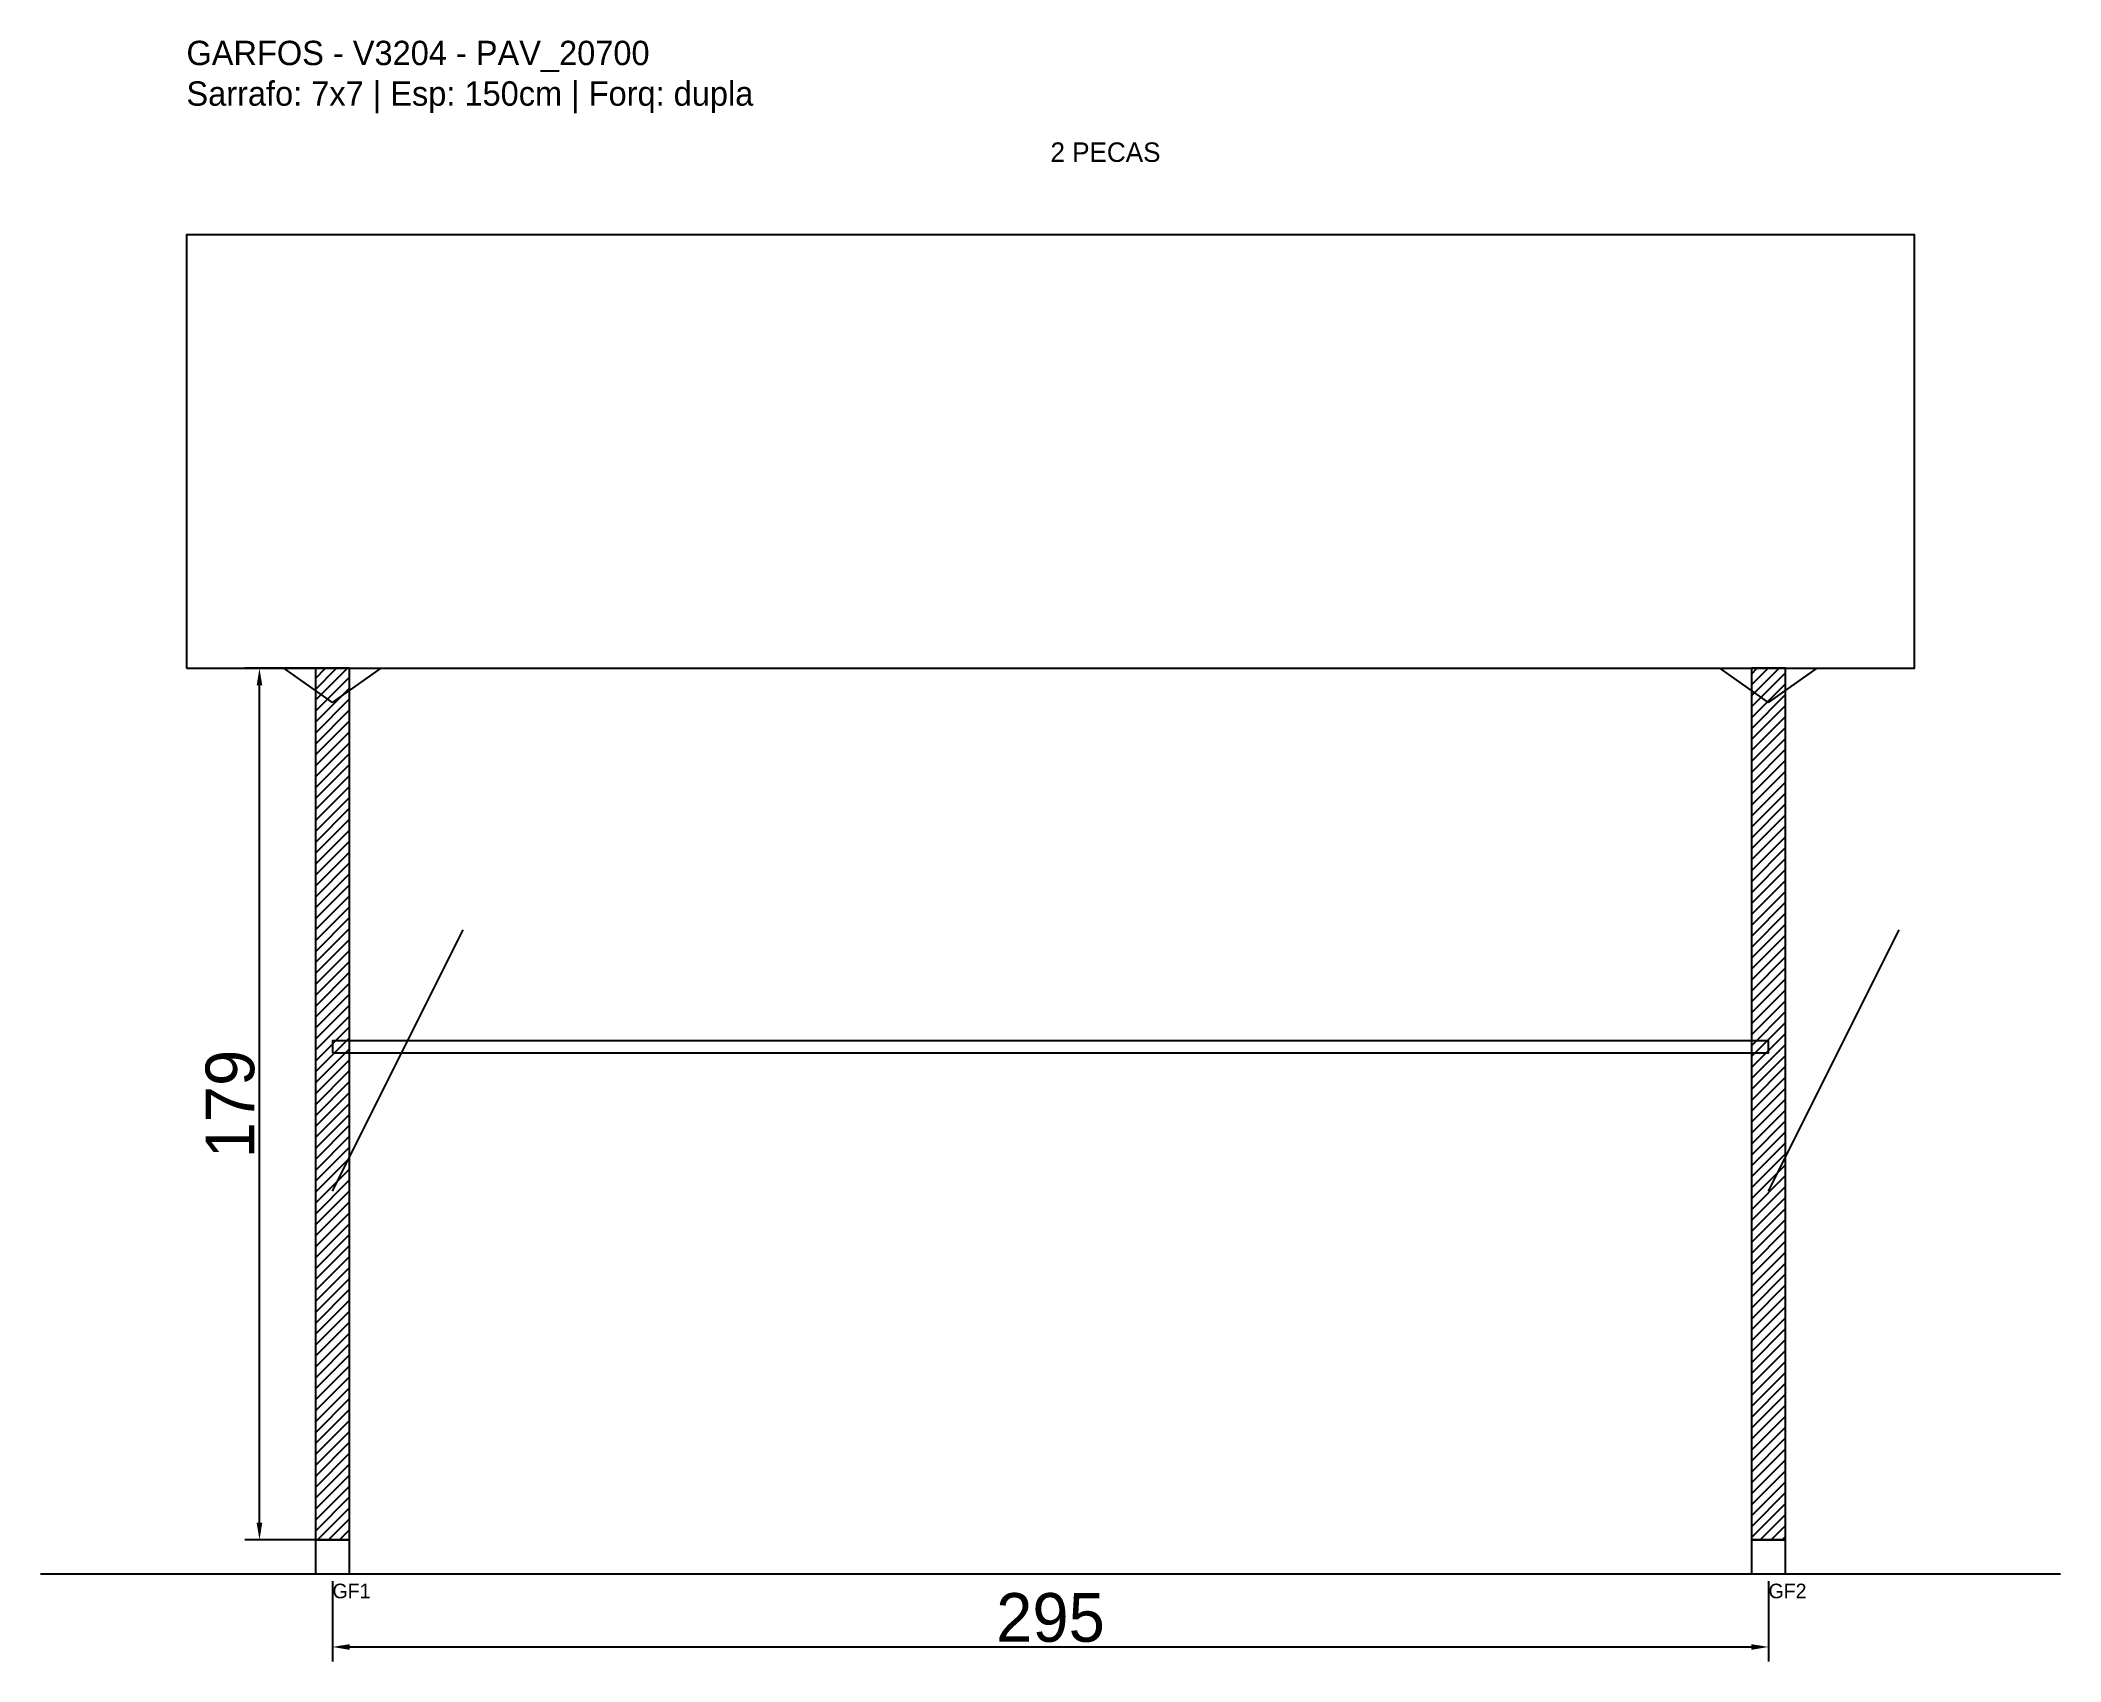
# Model space of a CAD drawing. Header units: metres. Extents: x -30 to 385, y -25 to 308.
import ezdxf

# ---------------------------------------------------------------- set-up
doc = ezdxf.new("R2010")
doc.units = ezdxf.units.M
for name, color, linetype in [('BARRA_ANCORAGEM', 1, 'Continuous'), ('COTA', 241, 'Continuous'), ('GARFOS OK', 3, 'Continuous'), ('NOME DA VIGA', 6, 'Continuous'), ('SARR_7x7', 40, 'Continuous'), ('TIRAS REESCORAMENTO', 252, 'Continuous'), ('VIGAS', 3, 'Continuous')]:
    doc.layers.add(name, color=color, linetype=linetype)
doc.dimstyles.new('EZ DXF', dxfattribs={"dimtxt": 10, "dimasz": 3.5, "dimexe": 3, "dimexo": 1.5, "dimgap": 1, "dimtad": 1, "dimdec": 1, "dimdsep": 46, "dimcen": 2.5, "dimazin": 3, "dimtfac": 1, "dimtmove": 0, "dimatfit": 3})

msp = doc.modelspace()

# ---------------------------------------------------------------- hatches: boundary and pattern name
at = {"layer": 'COTA'}
h = msp.add_hatch(dxfattribs=at)
h.set_pattern_fill('ANSI31', scale=0.5)
h.paths.add_polyline_path([(26.5, 0), (33.5, 0), (33.5, 179), (26.5, 179)])
h = msp.add_hatch(dxfattribs=at)
h.set_pattern_fill('ANSI31', scale=0.5)
h.paths.add_polyline_path([(321.5, 0), (328.5, 0), (328.5, 179), (321.5, 179)])

# ---------------------------------------------------------------- linework, layer by layer
at = {"layer": 'BARRA_ANCORAGEM'}
for p, q in [((30, 71.6), (56.85, 125.3)), ((325, 71.6), (351.85, 125.3))]:
    msp.add_line(p, q, dxfattribs=at)
at = {"layer": 'GARFOS OK'}
for p, q in [((30, 172), (20, 179)), ((20, 179), (40, 179)), ((30, 172), (40, 179)), ((325, 172), (315, 179)), ((315, 179), (335, 179)), ((325, 172), (335, 179))]:
    msp.add_line(p, q, dxfattribs=at)
at = {"layer": 'GARFOS OK', "linetype": 'CONTINUOUS'}
msp.add_line((-30, -7), (385, -7), dxfattribs=at)
at = {"layer": 'GARFOS OK'}
for points in [[(26.5, 0), (33.5, 0), (33.5, 179), (26.5, 179), (26.5, 0)], [(321.5, 0), (328.5, 0), (328.5, 179), (321.5, 179), (321.5, 0)]]:
    msp.add_lwpolyline(points, dxfattribs=at)
at = {"layer": 'SARR_7x7'}
for points in [[(26.5, -7), (33.5, -7), (33.5, 0), (26.5, 0), (26.5, -7)], [(321.5, -7), (328.5, -7), (328.5, 0), (321.5, 0), (321.5, -7)]]:
    msp.add_lwpolyline(points, dxfattribs=at)
at = {"layer": 'TIRAS REESCORAMENTO'}
msp.add_lwpolyline([(30, 100), (325, 100), (325, 102.5), (30, 102.5), (30, 100)], dxfattribs=at)
at = {"layer": 'VIGAS'}
msp.add_lwpolyline([(0, 179), (355, 179), (355, 268), (0, 268), (0, 179)], dxfattribs=at)

# ---------------------------------------------------------------- texts
at = {"layer": 'NOME DA VIGA'}
for s, height, p in [('2 PECAS', 4, (177.5, 283)), ('GF1', 3, (30, -12)), ('GF2', 3, (325, -12))]:
    msp.add_text(s, height=height, dxfattribs=at).set_placement(p)
at = {"layer": 'NOME DA VIGA', "insert": (0, 293), "char_height": 5, "attachment_point": 7}
msp.add_mtext('GARFOS - V3204 - PAV_20700\\PSarrafo: 7x7 | Esp: 150cm | Forq: dupla', dxfattribs=at)

# ---------------------------------------------------------------- dimensions: what is measured, and where the dimension line sits
at = {"layer": 'COTA'}
msp.add_linear_dim(base=(15, 0), p1=(30, 0), p2=(30, 179), angle=90, dimstyle='EZ DXF', dxfattribs=at).render()
msp.add_linear_dim(base=(30, -22), p1=(30, -7), p2=(325, -7), dimstyle='EZ DXF', dxfattribs=at).render()

doc.saveas('drawing.dxf')
